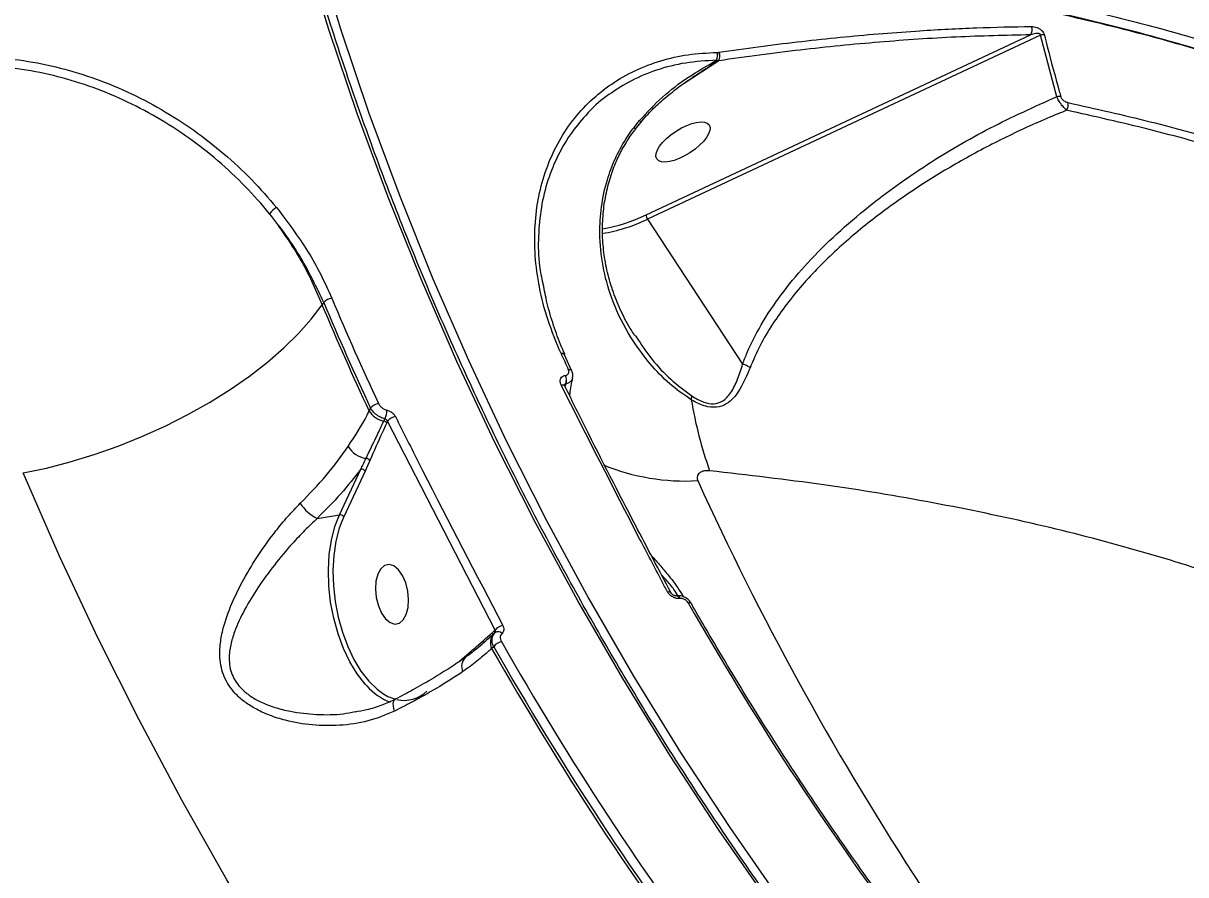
# Model space of a CAD drawing. Header units: millimetres. Extents: x -7245 to 6306, y -6696 to 5973.
# Drawn here: x 1323.2 to 1497, y -1960.6 to -1833.3 of the extents above; entities that cross this region are included whole.
import ezdxf

# ---------------------------------------------------------------- set-up
doc = ezdxf.new("R2010")
doc.units = ezdxf.units.MM
for name, color, linetype in [('DIKOM_ОБЪЕКТ', 7, 'Continuous'), ('DIKOM_РАЗМЕР_ЗОНА', 7, 'Continuous'), ('DIKOM_РАЗМЕР_ОБЪЕКТА', 7, 'Continuous')]:
    doc.layers.add(name, color=color, linetype=linetype)
doc.styles.add('style1', font='arial.ttf', dxfattribs={"width": 0.8})
doc.dimstyles.new('1-50', dxfattribs={"dimtxt": 300, "dimasz": 200, "dimexe": 100, "dimexo": 0, "dimgap": 100, "dimtad": 1, "dimtxsty": 'style1', "dimcen": 200, "dimclrd": 7, "dimclre": 7, "dimclrt": 7, "dimadec": 1, "dimazin": 2, "dimtfac": 1, "dimtmove": 0, "dimatfit": 2, "dimfxl": 0, "dimlwd": 25, "dimlwe": 18, "dimarcsym": 0})

# ---------------------------------------------------------------- blocks, each defined once
blk = doc.blocks.new('*D10')
at = {"layer": 'Defpoints', "color": 0, "transparency": 16777216}
for p in [(-4365.71, 2792.53), (4306.16, 475.6), (4306.16, -5965.27)]:
    blk.add_point(p, dxfattribs=at)
at = {"layer": 'DIKOM_РАЗМЕР_ОБЪЕКТА', "color": 7, "lineweight": 18, "transparency": 16777216}
for p, q in [((-4365.71, 2792.53), (-4365.71, -6065.27)), ((4306.16, 475.6), (4306.16, -6065.27))]:
    blk.add_line(p, q, dxfattribs=at)
at = {"layer": 'DIKOM_РАЗМЕР_ОБЪЕКТА', "color": 7, "lineweight": 25, "transparency": 16777216}
blk.add_line((-4165.71, -5965.27), (4106.16, -5965.27), dxfattribs=at)
at = {"layer": 'DIKOM_РАЗМЕР_ОБЪЕКТА', "color": 7, "transparency": 16777216}
for points in [[(-4165.71, -5931.93), (-4165.71, -5998.6), (-4365.71, -5965.27)], [(4106.16, -5931.93), (4106.16, -5998.6), (4306.16, -5965.27)]]:
    blk.add_solid(points, dxfattribs=at)
at = {"layer": 'DIKOM_РАЗМЕР_ОБЪЕКТА', "color": 7, "transparency": 16777216, "insert": (-85.78, -5712.1), "char_height": 300, "attachment_point": 5, "style": 'style1'}
blk.add_mtext('8650', dxfattribs=at)
blk = doc.blocks.new('*D11')
at = {"layer": 'Defpoints', "color": 0, "transparency": 16777216}
for p in [(-3472.32, 4472.83), (-6199.73, -2928.86), (1850.21, -2928.86)]:
    blk.add_point(p, dxfattribs=at)
at = {"layer": 'DIKOM_РАЗМЕР_ОБЪЕКТА', "color": 7, "lineweight": 18, "transparency": 16777216}
for p, q in [((-3472.32, 4472.83), (-6299.73, 4472.83)), ((1850.21, -2928.86), (-6299.73, -2928.86))]:
    blk.add_line(p, q, dxfattribs=at)
at = {"layer": 'DIKOM_РАЗМЕР_ОБЪЕКТА', "color": 7, "lineweight": 25, "transparency": 16777216}
blk.add_line((-6199.73, 4272.83), (-6199.73, -2728.86), dxfattribs=at)
at = {"layer": 'DIKOM_РАЗМЕР_ОБЪЕКТА', "color": 7, "transparency": 16777216}
for points in [[(-6233.06, 4272.83), (-6166.39, 4272.83), (-6199.73, 4472.83)], [(-6233.06, -2728.86), (-6166.39, -2728.86), (-6199.73, -2928.86)]]:
    blk.add_solid(points, dxfattribs=at)
at = {"layer": 'DIKOM_РАЗМЕР_ОБЪЕКТА', "color": 7, "transparency": 16777216, "insert": (-6452.9, 984.54), "char_height": 300, "attachment_point": 5, "rotation": 90, "style": 'style1'}
blk.add_mtext('7400', dxfattribs=at)
blk = doc.blocks.new('*D12')
at = {"layer": 'Defpoints', "color": 0, "transparency": 16777216}
for p in [(-5865.71, 123.34), (6306.18, -91.92), (6306.18, -6596.14)]:
    blk.add_point(p, dxfattribs=at)
at = {"layer": 'DIKOM_РАЗМЕР_ЗОНА', "color": 7, "lineweight": 18, "transparency": 16777216}
for p, q in [((-5865.71, 123.34), (-5865.71, -6696.14)), ((6306.18, -91.92), (6306.18, -6696.14))]:
    blk.add_line(p, q, dxfattribs=at)
at = {"layer": 'DIKOM_РАЗМЕР_ЗОНА', "color": 7, "lineweight": 25, "transparency": 16777216}
blk.add_line((-5665.71, -6596.14), (6106.18, -6596.14), dxfattribs=at)
at = {"layer": 'DIKOM_РАЗМЕР_ЗОНА', "color": 7, "transparency": 16777216}
for points in [[(-5665.71, -6562.81), (-5665.71, -6629.48), (-5865.71, -6596.14)], [(6106.18, -6562.81), (6106.18, -6629.48), (6306.18, -6596.14)]]:
    blk.add_solid(points, dxfattribs=at)
at = {"layer": 'DIKOM_РАЗМЕР_ЗОНА', "color": 7, "transparency": 16777216, "insert": (-71.19, -6342.97), "char_height": 300, "attachment_point": 5, "style": 'style1'}
blk.add_mtext('12150', dxfattribs=at)
blk = doc.blocks.new('*D13')
at = {"layer": 'Defpoints', "color": 0, "transparency": 16777216}
for p in [(-4231.86, 5972.83), (-6795, -4928.88), (1792.4, -4928.88)]:
    blk.add_point(p, dxfattribs=at)
at = {"layer": 'DIKOM_РАЗМЕР_ЗОНА', "color": 7, "lineweight": 18, "transparency": 16777216}
for p, q in [((-4231.86, 5972.83), (-6895, 5972.83)), ((1792.4, -4928.88), (-6895, -4928.88))]:
    blk.add_line(p, q, dxfattribs=at)
at = {"layer": 'DIKOM_РАЗМЕР_ЗОНА', "color": 7, "lineweight": 25, "transparency": 16777216}
blk.add_line((-6795, 5772.83), (-6795, -4728.88), dxfattribs=at)
at = {"layer": 'DIKOM_РАЗМЕР_ЗОНА', "color": 7, "transparency": 16777216}
for points in [[(-6828.33, 5772.83), (-6761.67, 5772.83), (-6795, 5972.83)], [(-6828.33, -4728.88), (-6761.67, -4728.88), (-6795, -4928.88)]]:
    blk.add_solid(points, dxfattribs=at)
at = {"layer": 'DIKOM_РАЗМЕР_ЗОНА', "color": 7, "transparency": 16777216, "insert": (-7048.17, 972.94), "char_height": 300, "attachment_point": 5, "rotation": 90, "style": 'style1'}
blk.add_mtext('10900', dxfattribs=at)

msp = doc.modelspace()

# ---------------------------------------------------------------- linework, layer by layer
at = {"layer": 'DIKOM_ОБЪЕКТ', "color": 7, "linetype": 'Continuous', "lineweight": 15}
for p, q in [((1416.318, -1861.941), (1473.748, -1835.031)), ((1475.233, -1835.076), (1416.544, -1862.575)), ((1477.681, -1844.281), (1475.233, -1835.076)), ((1426.897, -1837.655), (1427.168, -1837.63)), ((1427.168, -1837.63), (1427.204, -1837.625)), ((1427.173, -1838.906), (1422.014, -1842.304)), ((1427.143, -1838.92), (1426.108, -1839.584)), ((1427.143, -1838.92), (1426.852, -1838.832)), ((1427.173, -1838.906), (1427.143, -1838.92)), ((1414.518, -1848.863), (1415.347, -1847.826)), ((1414.68, -1849.186), (1415.517, -1848.153)), ((1416.544, -1862.575), (1430.744, -1884.246)), ((1368.152, -1875.049), (1367.889, -1875.39)), ((1414.697, -1879.964), (1414.851, -1880.183)), ((1405.196, -1885.212), (1404.111, -1882.84)), ((1404.244, -1885.937), (1404.266, -1885.934)), ((1404.104, -1887.452), (1404.113, -1887.468)), ((1404.301, -1887.204), (1404.159, -1887.545)), ((1404.25, -1887.688), (1404.324, -1887.201)), ((1404.324, -1887.201), (1404.301, -1887.204)), ((1374.923, -1891.262), (1375.136, -1890.812)), ((1377.13, -1892.759), (1377.293, -1892.41)), ((1377.681, -1892.799), (1377.565, -1893.046)), ((1393.743, -1924.022), (1377.681, -1892.799)), ((1375.037, -1898.649), (1374.324, -1900.243)), ((1370.486, -1906.766), (1373.682, -1899.949)), ((1374.324, -1900.243), (1371.128, -1907.061)), ((1367.184, -1907.303), (1370.486, -1906.766)), ((1371.128, -1907.061), (1371.032, -1907.272)), ((1419.995, -1918.383), (1420.003, -1918.397)), ((1420.863, -1918.895), (1420.841, -1918.899)), ((1421.397, -1919.28), (1421.375, -1919.283)), ((1393.686, -1924.073), (1393.743, -1924.022)), ((1393.548, -1926.485), (1393.243, -1926.762)), ((1388.844, -1928.284), (1389.875, -1927.395)), ((1388.341, -1928.744), (1388.844, -1928.284))]:
    msp.add_line(p, q, dxfattribs=at)
at = {"layer": 'DIKOM_ОБЪЕКТ', "color": 7, "linetype": 'Continuous', "lineweight": 15, "flags": 128}
for points in [[(1517.994, -2054.941), (1507.614, -2045.883), (1497.506, -2036.576), (1487.679, -2027.026), (1478.138, -2017.241), (1468.889, -2007.226), (1459.939, -1996.988), (1451.294, -1986.533), (1442.959, -1975.869), (1434.94, -1965.002), (1427.242, -1953.94), (1419.87, -1942.69), (1412.828, -1931.258), (1406.123, -1919.654), (1399.757, -1907.883), (1393.735, -1895.955), (1388.061, -1883.876), (1382.739, -1871.656), (1377.772, -1859.3), (1373.163, -1846.819), (1368.916, -1834.22), (1365.033, -1821.51)], [(1366.805, -1821.49), (1370.677, -1834.161), (1374.911, -1846.723), (1379.506, -1859.166), (1384.458, -1871.484), (1389.764, -1883.669), (1395.421, -1895.711), (1401.425, -1907.603), (1407.772, -1919.338), (1414.457, -1930.908), (1421.478, -1942.305), (1428.828, -1953.521), (1436.502, -1964.551), (1444.498, -1975.384), (1452.807, -1986.017), (1461.426, -1996.44), (1470.349, -2006.647), (1479.57, -2016.632), (1489.082, -2026.388), (1498.88, -2035.909), (1508.957, -2045.188), (1519.307, -2054.219)], [(1415.347, -1847.826), (1415.464, -1847.989), (1415.512, -1848.1), (1415.502, -1848.145)], [(1323.246, -1900.502), (1326.73, -1899.779), (1330.277, -1898.867), (1333.854, -1897.772), (1337.43, -1896.505), (1340.97, -1895.077), (1344.444, -1893.502), (1347.819, -1891.794), (1351.065, -1889.969), (1354.152, -1888.042), (1357.051, -1886.032), (1359.737, -1883.957), (1362.185, -1881.836), (1364.373, -1879.687), (1366.28, -1877.533), (1367.889, -1875.39)], [(1404.111, -1882.84), (1404.096, -1882.813), (1404.042, -1882.756), (1403.964, -1882.714), (1403.864, -1882.687), (1403.745, -1882.676), (1403.611, -1882.682)], [(1404.698, -1885.058), (1404.832, -1885.051), (1404.95, -1885.061), (1405.05, -1885.088), (1405.128, -1885.13), (1405.182, -1885.186), (1405.196, -1885.211)], [(1403.621, -1887.337), (1403.77, -1887.325), (1403.899, -1887.335), (1404.003, -1887.367), (1404.078, -1887.418), (1404.104, -1887.452)], [(1427.904, -2060.218), (1418.499, -2050.006), (1409.372, -2039.586), (1400.529, -2028.963), (1391.974, -2018.144), (1383.713, -2007.134), (1375.749, -1995.939), (1368.087, -1984.567), (1360.732, -1973.022), (1353.687, -1961.312), (1346.956, -1949.442), (1340.543, -1937.42), (1334.451, -1925.251), (1328.684, -1912.943), (1323.246, -1900.502)], [(1374.566, -1932.326), (1374.347, -1932.086), (1373.153, -1930.55), (1372.063, -1928.755), (1371.101, -1926.741), (1370.289, -1924.551), (1369.645, -1922.233), (1369.182, -1919.838), (1368.911, -1917.419), (1368.837, -1915.029), (1368.963, -1912.719), (1369.284, -1910.541), (1369.796, -1908.542), (1370.486, -1906.766)], [(1371.032, -1907.272), (1370.46, -1908.783), (1369.964, -1910.721), (1369.651, -1912.833), (1369.53, -1915.073), (1369.601, -1917.391), (1369.864, -1919.737), (1370.313, -1922.059), (1370.938, -1924.306), (1371.725, -1926.43), (1372.658, -1928.383), (1373.715, -1930.124), (1374.873, -1931.613), (1376.108, -1932.819), (1376.708, -1933.28)], [(1379.917, -1915.853), (1379.311, -1914.989), (1378.627, -1914.423), (1377.921, -1914.199), (1377.25, -1914.337), (1376.668, -1914.825), (1376.223, -1915.622), (1375.95, -1916.666), (1375.871, -1917.87), (1375.994, -1919.139), (1376.308, -1920.368), (1376.787, -1921.458), (1377.393, -1922.321), (1378.076, -1922.887), (1378.783, -1923.111), (1379.453, -1922.973), (1380.035, -1922.486), (1380.481, -1921.688), (1380.754, -1920.645), (1380.832, -1919.44), (1380.709, -1918.172), (1380.396, -1916.943), (1379.917, -1915.853)], [(1419.508, -1918.26), (1419.658, -1918.25), (1419.788, -1918.262), (1419.893, -1918.296), (1419.97, -1918.35), (1419.995, -1918.383)], [(1422.605, -1919.912), (1422.734, -1919.897), (1422.849, -1919.9), (1422.946, -1919.921), (1423.021, -1919.959), (1423.074, -1920.012), (1423.081, -1920.023)], [(1378.714, -1936.118), (1378.608, -1935.716), (1378.549, -1935.343), (1378.54, -1935.012), (1378.58, -1934.733), (1378.669, -1934.516), (1378.804, -1934.369), (1378.844, -1934.343)]]:
    msp.add_lwpolyline(points, dxfattribs=at)
at = {"layer": 'DIKOM_ОБЪЕКТ', "color": 7, "linetype": 'Continuous', "lineweight": 15}
for centre, radius, start, end in [((1472.778, -1834.276), 1.23, 322.10848, 23.85091), ((1475.502, -1836.522), 1.472, 76.61277, 100.51856), ((1425.52, -1838.193), 1.478, 334.37164, 21.33551), ((1426.032, -1838.253), 1.295, 328.99616, 28.75972), ((1426.038, -1838.238), 1.317, 329.49429, 27.73524), ((1477.982, -1845.696), 1.447, 77.91422, 101.99527), ((1478.041, -1845.527), 1.372, 325.10408, 15.67244), ((1362.661, -1863.713), 3.242, 118.54868, 143.17258), ((1405.995, -1840.835), 23.494, 279.20476, 296.06336), ((1417.57, -1861.852), 1.256, 184.02216, 215.14363), ((1405.837, -1840.621), 24.426, 279.24617, 295.99803), ((1811.625, -1688.245), 481.586, 202.86752, 204.93315), ((1369.569, -1876.258), 1.862, 96.61483, 139.53722), ((1811.332, -1688.106), 480.996, 202.87113, 204.92497), ((1811.166, -1688.052), 479.506, 202.87, 204.92566), ((1807.372, -1699.46), 443.388, 204.40804, 204.7456), ((1402.819, -1886.637), 1.587, 339.07181, 26.16462), ((1402.841, -1886.634), 1.587, 339.07181, 26.16462), ((1421.22, -1889.021), 1.926, 343.01678, 0.49861), ((1485.982, -1878.897), 63.821, 189.6389, 199.49042), ((1377.796, -1889.402), 3.423, 212.926, 258.77883), ((1376.601, -1892.003), 1.888, 98.46017, 140.88074), ((1374.34, -1891.027), 3.262, 334.90468, 358.11357), ((1376.995, -1893.436), 0.69, 34.40537, 78.76688), ((1379.207, -1894.015), 1.951, 100.28784, 141.45521), ((1375.218, -1894.313), 4.117, 213.29611, 259.41773), ((1374.467, -1899.067), 0.707, 36.19269, 90.39262), ((1373.761, -1900.624), 0.68, 34.08429, 96.72713), ((1422.156, -1869.593), 32.13, 247.64363, 273.34309), ((1838.684, -1712.644), 455.707, 204.50635, 221.40096), ((1369.786, -1901.82), 6.07, 212.20843, 244.61157), ((1370.565, -1907.441), 0.68, 34.03164, 96.70953), ((1420.828, -1919.48), 0.581, 19.85106, 89.24156), ((1420.846, -1919.481), 0.587, 20.10244, 88.13041), ((1829.781, -1688.184), 468.498, 209.6445, 216.82742), ((1395.056, -1925.899), 2.008, 136.22595, 205.43638), ((1393.319, -1924.232), 0.4, 315.93799, 23.41933), ((1395.249, -1925.136), 1.873, 100.51372, 143.52236), ((1394.199, -1925.03), 0.798, 42.38854, 121.22165), ((1395.123, -1927.626), 1.945, 102.75331, 144.07471), ((1822.874, -1681.792), 494.161, 209.68084, 216.79085), ((1823.018, -1681.609), 493.007, 209.68057, 216.79132), ((1390.531, -1929.386), 1.772, 131.78421, 207.4735), ((1389.433, -1927.554), 0.471, 348.26598, 19.84448), ((1822.858, -1682.065), 494.415, 209.66467, 216.8069), ((1381.275, -1926.424), 8.936, 221.34403, 248.95898), ((1380.697, -1927.812), 6.769, 233.88596, 254.49269), ((1380.153, -1929.631), 4.871, 257.01707, 314.40513)]:
    msp.add_arc(centre, radius, start, end, dxfattribs=at)
msp.add_ellipse((1421.837, -1851.048), major_axis=(3.917, 2.535), ratio=0.4116017, dxfattribs=at)
for points, knots in [([(1558.121, -1836.564), (1558.492, -1833.283), (1559.314, -1826.023), (1559.17, -1814.382), (1558.032, -1801.792), (1555.72, -1788.843), (1552.243, -1775.585), (1547.575, -1762.055), (1541.859, -1748.637), (1535.166, -1735.38), (1527.583, -1722.326), (1518.956, -1709.187), (1509.251, -1696.009), (1498.558, -1682.817), (1490.643, -1674.161), (1486.686, -1669.835)], [0, 0, 0, 0, 0.0639717, 0.141576, 0.2192413, 0.2968462, 0.3767128, 0.456645, 0.5365121, 0.6127135, 0.6889696, 0.7651716, 0.843427, 0.9217429, 1, 1, 1, 1]), ([(846.85, -1993.918), (849.706, -1990.256), (855.428, -1982.921), (865.363, -1971.913), (876.239, -1960.936), (888.104, -1950.038), (900.879, -1939.271), (914.538, -1928.669), (929.074, -1918.254), (944.445, -1908.038), (960.597, -1898.052), (977.453, -1888.34), (994.934, -1878.95), (1012.997, -1869.909), (1031.622, -1861.241), (1050.767, -1852.952), (1070.366, -1845.066), (1090.324, -1837.618), (1110.55, -1830.643), (1130.994, -1824.162), (1151.626, -1818.198), (1172.408, -1812.749), (1193.264, -1807.83), (1214.096, -1803.462), (1234.808, -1799.666), (1255.351, -1796.454), (1275.686, -1793.844), (1295.783, -1791.83), (1315.566, -1790.413), (1334.944, -1789.598), (1353.829, -1789.386), (1370.785, -1789.765), (1385.946, -1790.548), (1394.85, -1791.329), (1399.302, -1791.72)], [0, 0, 0, 0, 0.0315564, 0.0632127, 0.0949193, 0.1266265, 0.1582825, 0.1898394, 0.2213972, 0.2530542, 0.2847621, 0.3164696, 0.348127, 0.3796849, 0.4112648, 0.4429443, 0.4746738, 0.5064041, 0.5380835, 0.5696636, 0.6012948, 0.6330252, 0.6648063, 0.6965874, 0.7283182, 0.7599499, 0.7916593, 0.8234674, 0.8553265, 0.8871861, 0.9189951, 0.9507048, 0.9753523, 1, 1, 1, 1]), ([(804.448, -2076.07), (805.586, -2073.762), (808.675, -2067.496), (814.746, -2057.166), (822.958, -2045.09), (832.38, -2032.962), (842.942, -2020.842), (854.604, -2008.784), (867.338, -1996.828), (881.144, -1984.995), (895.977, -1973.303), (911.783, -1961.786), (928.487, -1950.499), (946.011, -1939.494), (964.309, -1928.808), (983.366, -1918.465), (1003.134, -1908.477), (1023.546, -1898.87), (1044.506, -1889.689), (1065.918, -1880.977), (1087.45, -1872.867), (1109.055, -1865.361), (1130.683, -1858.436), (1152.539, -1852.017), (1174.53, -1846.128), (1196.56, -1840.797), (1218.846, -1835.983), (1241.353, -1831.731), (1264.04, -1828.063), (1286.556, -1825.04), (1308.799, -1822.673), (1330.662, -1820.976), (1352.075, -1819.957), (1372.993, -1819.635), (1393.39, -1819.996), (1413.208, -1821.031), (1432.358, -1822.734), (1450.733, -1825.109), (1467.202, -1827.912), (1477.206, -1830.157), (1481.67, -1831.159)], [0, 0, 0, 0, 0.0156522, 0.0424894, 0.0694117, 0.0963766, 0.1233414, 0.1502636, 0.1771008, 0.2039384, 0.2308601, 0.2578252, 0.2847902, 0.3117123, 0.3385496, 0.3653869, 0.3923087, 0.4192736, 0.4462388, 0.4731609, 0.499998, 0.5258464, 0.5517703, 0.5777323, 0.6036947, 0.6296184, 0.6554666, 0.6823041, 0.7092261, 0.7361911, 0.7631562, 0.7900781, 0.8169154, 0.843753, 0.8706751, 0.8976401, 0.9246051, 0.9515272, 0.9783646, 1, 1, 1, 1]), ([(1364.613, -1821.041), (1363.19, -1821.055), (1358.343, -1821.102), (1349.943, -1821.354), (1339.443, -1821.789), (1328.863, -1822.395), (1318.234, -1823.156), (1307.551, -1824.076), (1296.812, -1825.154), (1286.013, -1826.388), (1275.15, -1827.781), (1264.22, -1829.333), (1253.222, -1831.042), (1242.151, -1832.912), (1231.003, -1834.941), (1219.788, -1837.13), (1208.545, -1839.469), (1197.318, -1841.952), (1186.14, -1844.57), (1175.014, -1847.323), (1163.936, -1850.21), (1152.901, -1853.233), (1141.907, -1856.392), (1130.949, -1859.689), (1120.026, -1863.123), (1109.134, -1866.698), (1098.269, -1870.412), (1087.435, -1874.267), (1076.658, -1878.252), (1065.984, -1882.351), (1055.452, -1886.55), (1045.072, -1890.844), (1034.84, -1895.234), (1024.75, -1899.723), (1014.8, -1904.311), (1004.985, -1909), (995.305, -1913.791), (985.755, -1918.684), (976.335, -1923.683), (967.04, -1928.788), (957.89, -1933.99), (948.921, -1939.268), (940.169, -1944.602), (931.649, -1949.982), (923.358, -1955.411), (915.294, -1960.888), (907.452, -1966.416), (899.83, -1971.997), (892.426, -1977.633), (885.238, -1983.323), (878.264, -1989.072), (871.503, -1994.881), (864.962, -2000.742), (858.664, -2006.636), (852.637, -2012.539), (846.894, -2018.437), (841.438, -2024.329), (836.265, -2030.215), (831.373, -2036.099), (826.76, -2041.982), (822.424, -2047.865), (818.365, -2053.751), (814.582, -2059.64), (811.075, -2065.536), (807.846, -2071.434), (804.902, -2077.32), (802.258, -2083.168), (799.924, -2088.96), (797.901, -2094.69), (796.19, -2100.36), (794.778, -2105.972), (793.704, -2111.525), (793.078, -2115.444), (792.901, -2117.492), (792.88, -2117.729)], [0, 0, 0, 0, 0.00595, 0.0202661, 0.0345859, 0.0488336, 0.0630153, 0.0771474, 0.0912461, 0.1053275, 0.1194076, 0.1334995, 0.1476168, 0.1617757, 0.1759925, 0.1902827, 0.2046049, 0.2188734, 0.2330709, 0.2472146, 0.2613196, 0.2754029, 0.2894801, 0.303566, 0.3176727, 0.3318166, 0.3460133, 0.3602789, 0.3746025, 0.3889008, 0.4031188, 0.4172778, 0.4313939, 0.4454835, 0.4595621, 0.4736463, 0.4877471, 0.5018798, 0.5160612, 0.5303067, 0.5446246, 0.5589408, 0.5731837, 0.587363, 0.601495, 0.6155958, 0.6296807, 0.6437672, 0.6578667, 0.6719932, 0.6861642, 0.7003944, 0.7147006, 0.7290251, 0.7432986, 0.7575035, 0.7716562, 0.785773, 0.7998687, 0.8139605, 0.8280615, 0.8421846, 0.856345, 0.8705592, 0.8848423, 0.8991715, 0.9134693, 0.9276876, 0.9418444, 0.9559555, 0.9700345, 0.9840989, 0.9981624, 1, 1, 1, 1]), ([(1365.033, -1821.51), (1360.964, -1821.585), (1350, -1821.786), (1331.738, -1822.66), (1310.212, -1824.292), (1288.127, -1826.607), (1265.547, -1829.612), (1242.538, -1833.319), (1219.606, -1837.643), (1196.829, -1842.558), (1174.278, -1848.019), (1151.586, -1854.116), (1128.827, -1860.856), (1106.081, -1868.23), (1083.848, -1876.077), (1062.192, -1884.356), (1041.165, -1893.023), (1020.422, -1902.218), (1000.051, -1911.932), (980.132, -1922.142), (961.105, -1932.625), (943.013, -1943.338), (925.88, -1954.233), (909.425, -1965.488), (893.739, -1977.082), (878.893, -1988.977), (865.217, -2000.915), (852.728, -2012.852), (841.42, -2024.747), (831.109, -2036.795), (821.875, -2048.959), (813.777, -2061.199), (807.28, -2072.735), (802.199, -2083.547), (798.318, -2093.637), (795.412, -2103.621), (793.634, -2111.756), (793.187, -2116.494), (793.045, -2118.004)], [0, 0, 0, 0, 0.0168955, 0.0455173, 0.0741612, 0.1027831, 0.1322364, 0.1617137, 0.1911667, 0.2197889, 0.2484327, 0.2770545, 0.3065076, 0.335985, 0.3654381, 0.3940601, 0.4227038, 0.4513258, 0.4807789, 0.5102562, 0.5397095, 0.5683313, 0.5969753, 0.6255971, 0.6550503, 0.6845275, 0.7139808, 0.7426025, 0.7712466, 0.7998683, 0.8293215, 0.8587987, 0.8882519, 0.9131628, 0.9381029, 0.9630434, 0.9882197, 1, 1, 1, 1]), ([(1518.379, -2054.892), (1516.707, -2053.461), (1511.856, -2049.309), (1503.997, -2042.275), (1494.88, -2033.727), (1486, -2024.977), (1477.359, -2016.032), (1468.96, -2006.898), (1460.81, -1997.579), (1452.912, -1988.08), (1445.271, -1978.406), (1437.891, -1968.562), (1430.776, -1958.555), (1423.93, -1948.389), (1417.357, -1938.07), (1411.059, -1927.604), (1405.041, -1916.995), (1399.306, -1906.251), (1393.857, -1895.377), (1388.697, -1884.378), (1383.829, -1873.261), (1379.255, -1862.032), (1374.977, -1850.696), (1371.003, -1839.26), (1367.911, -1829.597), (1366.186, -1823.737), (1365.599, -1821.745)], [0, 0, 0, 0, 0.022819, 0.0662159, 0.1096147, 0.1530121, 0.1964117, 0.2398103, 0.2832099, 0.326609, 0.3700098, 0.4134101, 0.4568109, 0.5002115, 0.5436131, 0.5870149, 0.6304169, 0.6738199, 0.7172223, 0.7606252, 0.8040281, 0.8474312, 0.8908351, 0.9342386, 0.9776425, 1, 1, 1, 1]), ([(1366.16, -1821.145), (1370.176, -1821.128), (1381.077, -1821.08), (1398.426, -1821.564), (1417.993, -1822.771), (1436.896, -1824.659), (1455.06, -1827.203), (1472.385, -1830.403), (1488.851, -1834.229), (1504.261, -1838.777), (1514.373, -1842.115), (1519.054, -1844.097), (1519.221, -1844.168)], [0, 0, 0, 0, 0.0675136, 0.1832624, 0.2993758, 0.415675, 0.531974, 0.6480881, 0.7638363, 0.8795842, 0.9956973, 1, 1, 1, 1]), ([(1585.715, -1888.452), (1585.462, -1888.11), (1582.967, -1884.732), (1577.037, -1878.774), (1567.959, -1870.722), (1557.676, -1863.319), (1546.427, -1856.506), (1533.987, -1850.189), (1520.36, -1844.404), (1505.562, -1839.19), (1490.583, -1834.85), (1475.63, -1831.292), (1460.885, -1828.415), (1445.477, -1826.014), (1429.439, -1824.103), (1412.946, -1822.7), (1396.082, -1821.811), (1380.718, -1821.429), (1370.831, -1821.473), (1366.805, -1821.49)], [0, 0, 0, 0, 0.0077562, 0.0766779, 0.1455434, 0.2124648, 0.2794375, 0.3463588, 0.4152241, 0.4841451, 0.5530108, 0.6112531, 0.669564, 0.7278752, 0.7867387, 0.8456018, 0.9029832, 0.9604944, 1, 1, 1, 1]), ([(1483.064, -1831.492), (1486.209, -1832.278), (1494.681, -1834.397), (1507.742, -1838.362), (1521.97, -1843.523), (1535.323, -1849.335), (1547.736, -1855.793), (1559.123, -1862.898), (1569.286, -1870.475), (1578.038, -1878.553), (1583.476, -1884.164), (1585.685, -1887.228), (1585.754, -1887.324)], [0, 0, 0, 0, 0.0677577, 0.1825378, 0.2974072, 0.4121871, 0.5303021, 0.6485126, 0.7666267, 0.8814068, 0.9962752, 1, 1, 1, 1]), ([(1427.204, -1837.625), (1427.695, -1837.554), (1430.153, -1837.199), (1436.496, -1836.348), (1446.086, -1835.27), (1456.437, -1834.436), (1465.711, -1833.94), (1471.172, -1833.832), (1473.903, -1833.779)], [0, 0, 0, 0, 0.0299878, 0.1499466, 0.3900558, 0.6301658, 0.8150842, 1, 1, 1, 1]), ([(1473.903, -1833.779), (1474.178, -1833.803), (1474.57, -1833.837), (1475.13, -1834.13), (1475.463, -1834.405), (1475.696, -1834.714), (1475.8, -1834.937), (1475.834, -1835.059), (1475.843, -1835.091)], [0, 0, 0, 0, 0.4030606, 0.5734123, 0.7451356, 0.8533865, 0.9618299, 1, 1, 1, 1]), ([(1473.748, -1835.031), (1470.069, -1835.117), (1462.709, -1835.288), (1451.205, -1836.078), (1439.398, -1837.226), (1431.248, -1838.346), (1427.173, -1838.906)], [0, 0, 0, 0, 0.2492671, 0.4985365, 0.7492669, 1, 1, 1, 1]), ([(1475.233, -1835.076), (1475.236, -1835.062), (1475.243, -1835.036), (1475.241, -1834.992), (1475.228, -1834.957), (1475.207, -1834.925), (1475.173, -1834.894), (1475.054, -1834.835), (1474.835, -1834.816), (1474.509, -1834.841), (1474.137, -1834.914), (1473.877, -1834.993), (1473.748, -1835.031)], [0, 0, 0, 0, 0.0254891, 0.0516216, 0.0783028, 0.0865328, 0.1150317, 0.1529514, 0.3029547, 0.4906826, 0.7489421, 1, 1, 1, 1]), ([(1475.843, -1835.091), (1475.984, -1835.653), (1476.691, -1838.466), (1477.511, -1841.529), (1478.213, -1844.024), (1478.285, -1844.281)], [0, 0, 0, 0, 0.1831673, 0.9158846, 1, 1, 1, 1]), ([(1403.611, -1882.682), (1402.923, -1881.025), (1401.545, -1877.711), (1400.301, -1872.802), (1399.666, -1868.047), (1399.641, -1863.503), (1400.195, -1859.145), (1401.342, -1855.043), (1403.037, -1851.25), (1405.251, -1847.825), (1407.966, -1844.833), (1411.118, -1842.307), (1414.639, -1840.294), (1418.48, -1838.846), (1422.556, -1837.902), (1425.451, -1837.737), (1426.897, -1837.655)], [0, 0, 0, 0, 0.0751069, 0.1502152, 0.2212811, 0.2925776, 0.363644, 0.4347679, 0.5061241, 0.5772509, 0.6483391, 0.7196588, 0.7907513, 0.8604304, 0.9303193, 1, 1, 1, 1]), ([(1311.258, -1838.515), (1313.206, -1838.407), (1316.952, -1838.2), (1322.61, -1838.707), (1328.102, -1839.734), (1333.532, -1841.331), (1338.827, -1843.48), (1343.928, -1846.131), (1348.774, -1849.236), (1353.286, -1852.769), (1357.466, -1856.635), (1359.897, -1859.457), (1361.111, -1860.865)], [0, 0, 0, 0, 0.107078, 0.2059709, 0.3051833, 0.4040768, 0.5033343, 0.6029155, 0.702175, 0.8013462, 0.9008344, 1, 1, 1, 1]), ([(1360.065, -1861.77), (1358.877, -1860.388), (1356.496, -1857.621), (1352.402, -1853.827), (1347.985, -1850.362), (1343.241, -1847.314), (1338.248, -1844.713), (1333.065, -1842.604), (1327.75, -1841.036), (1322.377, -1840.028), (1316.84, -1839.528), (1313.175, -1839.731), (1311.27, -1839.836)], [0, 0, 0, 0, 0.0992793, 0.1988719, 0.2981534, 0.3974222, 0.4970079, 0.5962737, 0.6950872, 0.7942219, 0.8930351, 1, 1, 1, 1]), ([(1426.852, -1838.832), (1425.296, -1838.926), (1422.182, -1839.115), (1417.941, -1840.199), (1414.093, -1841.794), (1410.741, -1843.926), (1408.56, -1845.612), (1407.654, -1846.706), (1407.588, -1846.786)], [0, 0, 0, 0, 0.2059022, 0.4117986, 0.6026667, 0.7941439, 0.9850033, 1, 1, 1, 1]), ([(1415.347, -1847.826), (1416.457, -1846.624), (1418.678, -1844.217), (1422.596, -1841.301), (1425.428, -1839.659), (1426.852, -1838.832)], [0, 0, 0, 0, 0.331748, 0.6638384, 1, 1, 1, 1]), ([(1426.108, -1839.584), (1425.72, -1839.83), (1424.408, -1840.664), (1423.124, -1841.539), (1422.22, -1842.156)], [0, 0, 0, 0, 0.2958901, 1, 1, 1, 1]), ([(1415.517, -1848.158), (1415.808, -1847.802), (1416.612, -1846.82), (1418.186, -1845.285), (1420.352, -1843.463), (1422.039, -1842.184), (1423.048, -1841.573), (1423.117, -1841.531)], [0, 0, 0, 0, 0.1345325, 0.3712724, 0.6497409, 0.9760457, 1, 1, 1, 1]), ([(1430.744, -1884.246), (1430.965, -1883.672), (1431.818, -1881.456), (1433.778, -1877.747), (1436.85, -1873.287), (1440.534, -1868.944), (1444.761, -1864.734), (1450.61, -1859.737), (1458.171, -1854.348), (1467.586, -1848.829), (1474.318, -1845.796), (1477.681, -1844.281)], [0, 0, 0, 0, 0.0310734, 0.1198405, 0.2089534, 0.2979332, 0.396827, 0.4957449, 0.6636335, 0.8319717, 1, 1, 1, 1]), ([(1479.167, -1846.312), (1479.027, -1846.188), (1478.745, -1845.94), (1478.29, -1845.367), (1477.913, -1844.776), (1477.752, -1844.431), (1477.681, -1844.281)], [0, 0, 0, 0, 0.2829399, 0.567524, 0.8111354, 1, 1, 1, 1]), ([(1478.285, -1844.281), (1478.305, -1844.338), (1478.346, -1844.455), (1478.474, -1844.643), (1478.656, -1844.826), (1478.967, -1845.04), (1479.202, -1845.109), (1479.363, -1845.156)], [0, 0, 0, 0, 0.1211606, 0.2523254, 0.4116331, 0.5993668, 1, 1, 1, 1]), ([(1479.167, -1846.312), (1478.321, -1846.658), (1475.108, -1847.971), (1469.656, -1850.483), (1462.962, -1854.033), (1456.559, -1857.959), (1450.455, -1862.299), (1444.732, -1867.083), (1439.516, -1872.373), (1435.788, -1877.237), (1433.295, -1881.426), (1432.341, -1883.665), (1431.864, -1884.784)], [0, 0, 0, 0, 0.0419937, 0.1595217, 0.2774937, 0.3953176, 0.5131227, 0.6338794, 0.7545688, 0.8758729, 0.9379491, 1, 1, 1, 1]), ([(1525.197, -1859.877), (1521.678, -1858.554), (1514.642, -1855.906), (1503.361, -1852.362), (1491.602, -1849.111), (1483.312, -1847.245), (1479.167, -1846.312)], [0, 0, 0, 0, 0.2491205, 0.4982441, 0.7491217, 1, 1, 1, 1]), ([(1479.363, -1845.156), (1483.484, -1846.084), (1491.728, -1847.941), (1503.481, -1851.187), (1514.809, -1854.742), (1521.905, -1857.413), (1525.453, -1858.749)], [0, 0, 0, 0, 0.2491192, 0.498241, 0.7491186, 1, 1, 1, 1]), ([(1407.588, -1846.786), (1406.78, -1847.689), (1405.092, -1849.576), (1403.116, -1852.95), (1401.563, -1856.724), (1400.57, -1860.806), (1400.181, -1865.121), (1400.183, -1868.919), (1400.69, -1871.305), (1400.87, -1872.155)], [0, 0, 0, 0, 0.1421911, 0.2969902, 0.4513121, 0.6055999, 0.7603853, 0.9146807, 1, 1, 1, 1]), ([(1423.062, -1889.583), (1421.962, -1888.817), (1419.734, -1887.264), (1416.52, -1883.869), (1413.461, -1879.597), (1411.131, -1874.652), (1409.753, -1869.627), (1409.294, -1865.059), (1409.56, -1860.701), (1410.361, -1856.962), (1411.629, -1853.558), (1413.017, -1850.923), (1414.1, -1849.437), (1414.518, -1848.863)], [0, 0, 0, 0, 0.0889075, 0.1801231, 0.3049761, 0.4334537, 0.5379079, 0.6451606, 0.7294105, 0.8158738, 0.8847831, 0.9555174, 1, 1, 1, 1]), ([(1414.657, -1880), (1414.416, -1879.642), (1413.575, -1878.389), (1412.432, -1876.107), (1411.256, -1873.188), (1410.425, -1870.221), (1409.917, -1867.246), (1409.748, -1864.306), (1409.892, -1861.434), (1410.324, -1858.675), (1411.024, -1856.065), (1411.926, -1853.721), (1413.022, -1851.61), (1413.942, -1850.131), (1414.569, -1849.38), (1414.706, -1849.215)], [0, 0, 0, 0, 0.0404064, 0.1413048, 0.2397036, 0.3357298, 0.4289585, 0.5196871, 0.6065132, 0.6904556, 0.7706622, 0.8469764, 0.9119861, 0.980758, 1, 1, 1, 1]), ([(1414.518, -1848.863), (1414.532, -1848.88), (1414.617, -1848.985), (1414.707, -1849.122), (1414.668, -1849.157), (1414.651, -1849.171)], [0, 0, 0, 0, 0.1018695, 0.6323083, 1, 1, 1, 1]), ([(1360.065, -1861.77), (1361.612, -1863.925), (1363.955, -1867.189), (1366.392, -1871.812), (1367.39, -1874.197), (1367.889, -1875.39)], [0, 0, 0, 0, 0.4927831, 0.7463862, 1, 1, 1, 1]), ([(1368.152, -1875.049), (1367.085, -1872.795), (1365.469, -1869.382), (1362.575, -1864.981), (1360.902, -1862.84), (1360.065, -1861.77)], [0, 0, 0, 0, 0.4928038, 0.7464018, 1, 1, 1, 1]), ([(1361.111, -1860.865), (1362.73, -1863.01), (1365.181, -1866.258), (1367.756, -1870.855), (1368.821, -1873.224), (1369.354, -1874.408)], [0, 0, 0, 0, 0.4927781, 0.7463882, 1, 1, 1, 1]), ([(1404.209, -1882.816), (1403.979, -1882.316), (1403.256, -1880.736), (1402.325, -1878.043), (1401.422, -1874.913), (1401.062, -1872.892), (1400.894, -1871.956)], [0, 0, 0, 0, 0.1388034, 0.4377513, 0.7396059, 1, 1, 1, 1]), ([(1414.851, -1880.183), (1415.608, -1881.324), (1417.113, -1883.593), (1419.921, -1886.608), (1422.072, -1888.206), (1423.146, -1889.004)], [0, 0, 0, 0, 0.3360373, 0.6684948, 1, 1, 1, 1]), ([(1431.864, -1884.784), (1431.39, -1885.905), (1430.729, -1887.471), (1429.582, -1889.115), (1428.602, -1890.098), (1427.269, -1890.758), (1425.401, -1890.715), (1423.961, -1890.103), (1423.157, -1889.638), (1423.062, -1889.583)], [0, 0, 0, 0, 0.286518, 0.4002687, 0.5163042, 0.6574603, 0.7993851, 0.9763356, 1, 1, 1, 1]), ([(1423.146, -1889.004), (1423.749, -1889.358), (1424.836, -1889.997), (1426.468, -1890.287), (1427.919, -1889.822), (1429.087, -1888.493), (1430.025, -1886.545), (1430.522, -1885.052), (1430.751, -1884.253), (1430.751, -1884.252)], [0, 0, 0, 0, 0.1595632, 0.2875326, 0.4150398, 0.593463, 0.7961953, 0.9997163, 1, 1, 1, 1]), ([(1430.751, -1884.252), (1430.75, -1884.251), (1430.748, -1884.25), (1430.746, -1884.249), (1430.745, -1884.247), (1430.744, -1884.246)], [0, 0, 0, 0, 0.3402755, 0.7993165, 1, 1, 1, 1]), ([(1431.864, -1884.784), (1431.837, -1884.766), (1431.68, -1884.656), (1431.322, -1884.448), (1430.953, -1884.321), (1430.751, -1884.252)], [0, 0, 0, 0, 0.0844272, 0.4973229, 1, 1, 1, 1]), ([(1403.621, -1887.337), (1403.565, -1887.195), (1403.454, -1886.911), (1403.485, -1886.509), (1403.665, -1886.187), (1403.941, -1885.999), (1404.159, -1885.954), (1404.244, -1885.937)], [0, 0, 0, 0, 0.2182994, 0.4367175, 0.6529871, 0.8657407, 1, 1, 1, 1]), ([(1404.266, -1885.934), (1404.28, -1885.932), (1404.384, -1885.917), (1404.557, -1885.85), (1404.701, -1885.701), (1404.778, -1885.51), (1404.789, -1885.299), (1404.726, -1885.132), (1404.698, -1885.058)], [0, 0, 0, 0, 0.0339385, 0.2522702, 0.4705926, 0.598082, 0.8195396, 1, 1, 1, 1]), ([(1405.325, -1886.287), (1405.325, -1886.306), (1405.325, -1886.422), (1405.193, -1886.667), (1404.922, -1886.984), (1404.564, -1887.147), (1404.352, -1887.195), (1404.324, -1887.201)], [0, 0, 0, 0, 0.0411591, 0.2468411, 0.5979152, 0.9460163, 1, 1, 1, 1]), ([(1404.928, -1889.051), (1404.936, -1888.932), (1404.994, -1888.052), (1405.197, -1887.108), (1405.373, -1886.291)], [0, 0, 0, 0, 0.1343792, 1, 1, 1, 1]), ([(1405.318, -1886.305), (1405.342, -1886.153), (1405.395, -1885.812), (1405.315, -1885.429), (1405.201, -1885.238), (1405.187, -1885.214)], [0, 0, 0, 0, 0.4148886, 0.9282974, 1, 1, 1, 1]), ([(1419.508, -1918.26), (1419.231, -1917.734), (1417.841, -1915.103), (1412.483, -1904.894), (1407.51, -1895.041), (1403.621, -1887.337)], [0, 0, 0, 0, 0.0517077, 0.2585509, 1, 1, 1, 1]), ([(1404.163, -1887.552), (1404.139, -1887.511), (1404.087, -1887.427), (1404.072, -1887.348), (1404.072, -1887.349), (1404.072, -1887.349)], [0, 0, 0, 0, 0.3417956, 0.7095276, 1, 1, 1, 1]), ([(1404.301, -1887.204), (1404.274, -1887.209), (1404.204, -1887.221), (1404.119, -1887.276), (1404.088, -1887.344), (1404.077, -1887.369)], [0, 0, 0, 0, 0.2853131, 0.7384517, 1, 1, 1, 1]), ([(1420.017, -1918.373), (1418.247, -1915.026), (1413.94, -1906.882), (1408.649, -1896.558), (1405.164, -1889.531), (1404.128, -1887.442)], [0, 0, 0, 0, 0.3289395, 0.8004727, 1, 1, 1, 1]), ([(1371.777, -1896.573), (1372.81, -1895.013), (1373.982, -1893.245), (1374.824, -1891.471), (1374.923, -1891.262)], [0, 0, 0, 0, 0.8821395, 1, 1, 1, 1]), ([(1377.293, -1892.41), (1377.194, -1892.385), (1376.83, -1892.293), (1376.217, -1891.998), (1375.546, -1891.466), (1375.273, -1891.03), (1375.136, -1890.812)], [0, 0, 0, 0, 0.1105669, 0.4062845, 0.703541, 1, 1, 1, 1]), ([(1376.323, -1890.136), (1376.402, -1890.272), (1376.56, -1890.546), (1376.956, -1890.878), (1377.322, -1891.061), (1377.54, -1891.119), (1377.6, -1891.134)], [0, 0, 0, 0, 0.2967789, 0.5940825, 0.8894355, 1, 1, 1, 1]), ([(1377.6, -1891.134), (1377.644, -1891.146), (1377.848, -1891.197), (1378.203, -1891.365), (1378.608, -1891.689), (1378.775, -1891.96), (1378.858, -1892.095)], [0, 0, 0, 0, 0.0855384, 0.3893285, 0.6947396, 1, 1, 1, 1]), ([(1374.462, -1898.36), (1374.572, -1898.127), (1375.126, -1896.965), (1376.027, -1895.097), (1376.791, -1893.477), (1377.13, -1892.759)], [0, 0, 0, 0, 0.1222673, 0.6114052, 1, 1, 1, 1]), ([(1377.565, -1893.046), (1377.338, -1893.534), (1376.478, -1895.375), (1375.648, -1897.262), (1375.037, -1898.649)], [0, 0, 0, 0, 0.2647056, 1, 1, 1, 1]), ([(1377.681, -1892.799), (1377.658, -1892.744), (1377.613, -1892.635), (1377.489, -1892.504), (1377.375, -1892.436), (1377.308, -1892.415), (1377.293, -1892.41)], [0, 0, 0, 0, 0.3136662, 0.6197912, 0.9169815, 1, 1, 1, 1]), ([(1378.858, -1892.095), (1379.129, -1892.634), (1380.48, -1895.326), (1385.778, -1905.81), (1390.895, -1915.61), (1394.907, -1923.294)], [0, 0, 0, 0, 0.0512232, 0.2561299, 1, 1, 1, 1]), ([(1364.651, -1905.055), (1365.982, -1903.682), (1368.675, -1900.904), (1370.735, -1898.028), (1371.777, -1896.573)], [0, 0, 0, 0, 0.4942295, 1, 1, 1, 1]), ([(1373.682, -1899.949), (1373.797, -1899.721), (1374.063, -1899.197), (1374.318, -1898.662), (1374.462, -1898.36)], [0, 0, 0, 0, 0.4352923, 1, 1, 1, 1]), ([(1373.682, -1899.949), (1372.719, -1901.185), (1370.779, -1903.677), (1368.389, -1906.088), (1367.184, -1907.303)], [0, 0, 0, 0, 0.4960444, 1, 1, 1, 1]), ([(1425.818, -1900.191), (1425.612, -1900.18), (1425.184, -1900.158), (1424.67, -1900.285), (1424.292, -1900.506), (1424.047, -1900.784), (1423.936, -1901.095), (1423.933, -1901.404), (1423.998, -1901.583), (1424.029, -1901.668)], [0, 0, 0, 0, 0.1943714, 0.4036854, 0.5538892, 0.691011, 0.8350437, 0.9219739, 1, 1, 1, 1]), ([(1585.836, -1976.976), (1584.545, -1974.575), (1581.614, -1969.127), (1575.665, -1961.286), (1568.366, -1953.377), (1560.119, -1946.061), (1550.757, -1939.113), (1540.257, -1932.579), (1528.636, -1926.494), (1516.228, -1921.023), (1503.12, -1916.165), (1489.407, -1911.899), (1474.797, -1908.126), (1459.289, -1904.891), (1442.971, -1902.167), (1431.534, -1900.849), (1425.818, -1900.191)], [0, 0, 0, 0, 0.0600792, 0.1363198, 0.2079258, 0.2795879, 0.3511949, 0.4248883, 0.4986414, 0.5723365, 0.642648, 0.7130097, 0.7833216, 0.8555295, 0.9277912, 1, 1, 1, 1]), ([(1378.714, -1936.118), (1377.414, -1936.659), (1374.811, -1937.742), (1370.614, -1938.322), (1366.45, -1938.281), (1362.93, -1937.685), (1360.042, -1936.779), (1357.958, -1935.82), (1356.215, -1934.69), (1354.542, -1933.195), (1353.114, -1931.018), (1352.552, -1928.39), (1352.652, -1925.943), (1353.197, -1923.221), (1354.34, -1920.014), (1356.181, -1916.328), (1358.4, -1912.671), (1360.664, -1909.546), (1362.768, -1906.994), (1364.023, -1905.701), (1364.651, -1905.055)], [0, 0, 0, 0, 0.0754487, 0.1510273, 0.2213859, 0.2917221, 0.3346576, 0.3775424, 0.4104274, 0.4432582, 0.4962461, 0.5490767, 0.5889905, 0.6289758, 0.6969455, 0.7650065, 0.8363521, 0.9076304, 0.9538292, 1, 1, 1, 1]), ([(1367.184, -1907.303), (1366.55, -1907.898), (1365.273, -1909.097), (1363.108, -1911.425), (1360.724, -1914.276), (1358.335, -1917.565), (1356.286, -1920.9), (1354.927, -1923.759), (1354.188, -1926.217), (1353.909, -1928.377), (1354.285, -1930.725), (1355.59, -1932.628), (1357.16, -1933.89), (1358.832, -1934.83), (1360.852, -1935.603), (1363.663, -1936.305), (1367.102, -1936.671), (1370.373, -1936.674), (1372.247, -1936.303), (1372.824, -1936.188)], [0, 0, 0, 0, 0.0534385, 0.1077061, 0.1901138, 0.2744401, 0.351856, 0.4308937, 0.4745702, 0.5192607, 0.5755307, 0.6315142, 0.6667111, 0.7029923, 0.7510653, 0.7999499, 0.8807759, 0.9632595, 1, 1, 1, 1]), ([(1417.102, -1912.837), (1417.572, -1913.367), (1418.489, -1914.399), (1419.823, -1916.022), (1421.03, -1917.57), (1421.63, -1918.589), (1421.898, -1919.047)], [0, 0, 0, 0, 0.2728792, 0.5317051, 0.7900848, 1, 1, 1, 1]), ([(1421.098, -1918.903), (1420.902, -1918.583), (1420.394, -1917.753), (1419.501, -1916.7), (1418.863, -1916.003), (1418.643, -1915.763)], [0, 0, 0, 0, 0.2913131, 0.7558666, 1, 1, 1, 1]), ([(1421.375, -1919.283), (1421.286, -1919.29), (1421.055, -1919.309), (1420.636, -1919.22), (1420.176, -1918.995), (1419.766, -1918.664), (1419.594, -1918.395), (1419.508, -1918.26)], [0, 0, 0, 0, 0.1342363, 0.346889, 0.5632107, 0.7816237, 1, 1, 1, 1]), ([(1420.836, -1918.898), (1420.823, -1918.9), (1420.795, -1918.904), (1420.688, -1918.893), (1420.544, -1918.852), (1420.376, -1918.773), (1420.213, -1918.656), (1420.076, -1918.517), (1420.028, -1918.437), (1420.003, -1918.396)], [0, 0, 0, 0, 0.1161789, 0.2447124, 0.3754274, 0.5250874, 0.6775686, 0.8374585, 1, 1, 1, 1]), ([(1423.071, -1920.027), (1422.954, -1919.851), (1422.7, -1919.467), (1422.072, -1919.058), (1421.418, -1918.844), (1421.018, -1918.901), (1420.869, -1918.922)], [0, 0, 0, 0, 0.2415382, 0.5265178, 0.8229632, 1, 1, 1, 1]), ([(1422.605, -1919.912), (1422.604, -1919.91), (1422.556, -1919.822), (1422.425, -1919.656), (1422.199, -1919.476), (1421.942, -1919.343), (1421.673, -1919.264), (1421.486, -1919.275), (1421.397, -1919.28)], [0, 0, 0, 0, 0.004383, 0.219839, 0.4355949, 0.5683386, 0.7938241, 1, 1, 1, 1]), ([(1455.213, -1969.059), (1453.946, -1967.352), (1450.269, -1962.397), (1444.385, -1954.07), (1437.651, -1944.03), (1431.197, -1933.833), (1426.389, -1925.804), (1423.739, -1921.173), (1423.081, -1920.024)], [0, 0, 0, 0, 0.1082643, 0.314197, 0.5201302, 0.7260632, 0.932, 1, 1, 1, 1]), ([(1393.364, -1924.728), (1393.092, -1924.974), (1392.319, -1925.675), (1391.001, -1926.857), (1389.861, -1927.684), (1389.343, -1928.059)], [0, 0, 0, 0, 0.2282131, 0.649351, 1, 1, 1, 1]), ([(1389.875, -1927.395), (1390.249, -1927.083), (1391.532, -1926.013), (1392.793, -1924.878), (1393.686, -1924.073)], [0, 0, 0, 0, 0.2911757, 1, 1, 1, 1]), ([(1393.606, -1924.511), (1393.457, -1924.646), (1392.711, -1925.322), (1391.8, -1926.144), (1391.002, -1926.804), (1390.838, -1926.94)], [0, 0, 0, 0, 0.1655774, 0.8281236, 1, 1, 1, 1]), ([(1393.548, -1926.485), (1393.509, -1926.399), (1393.363, -1926.079), (1393.263, -1925.51), (1393.372, -1924.837), (1393.647, -1924.511), (1393.786, -1924.347)], [0, 0, 0, 0, 0.1091753, 0.4078921, 0.7030405, 1, 1, 1, 1]), ([(1393.786, -1924.347), (1393.757, -1924.374), (1393.697, -1924.428), (1393.637, -1924.483), (1393.606, -1924.511)], [0, 0, 0, 0, 0.4874087, 1, 1, 1, 1]), ([(1393.786, -1924.347), (1393.808, -1924.319), (1393.853, -1924.26), (1393.841, -1924.155), (1393.793, -1924.075), (1393.752, -1924.031), (1393.743, -1924.022)], [0, 0, 0, 0, 0.286415, 0.5896473, 0.9137557, 1, 1, 1, 1]), ([(1394.789, -1924.492), (1394.708, -1924.588), (1394.547, -1924.78), (1394.497, -1925.169), (1394.572, -1925.496), (1394.668, -1925.68), (1394.694, -1925.729)], [0, 0, 0, 0, 0.2955453, 0.5902764, 0.8899565, 1, 1, 1, 1]), ([(1394.907, -1923.294), (1394.925, -1923.329), (1395.01, -1923.5), (1395.082, -1923.813), (1395.031, -1924.203), (1394.87, -1924.395), (1394.789, -1924.492)], [0, 0, 0, 0, 0.0810232, 0.390974, 0.6951393, 1, 1, 1, 1]), ([(1389.328, -1928.067), (1389.224, -1928.143), (1388.437, -1928.719), (1386.74, -1929.825), (1384.234, -1931.375), (1381.596, -1932.888), (1379.728, -1933.868), (1378.838, -1934.335)], [0, 0, 0, 0, 0.0369133, 0.2806865, 0.5268972, 0.774725, 1, 1, 1, 1]), ([(1393.243, -1926.762), (1393.107, -1926.88), (1392.417, -1927.48), (1391.074, -1928.653), (1389.665, -1929.686), (1388.958, -1930.204)], [0, 0, 0, 0, 0.1089064, 0.5528001, 1, 1, 1, 1]), ([(1388.958, -1930.204), (1387.668, -1931.044), (1385.307, -1932.581), (1381.757, -1934.566), (1379.561, -1935.686), (1378.714, -1936.118)], [0, 0, 0, 0, 0.4251274, 0.7780894, 1, 1, 1, 1]), ([(1378.849, -1934.349), (1378.185, -1934.662), (1376.81, -1935.309), (1374.779, -1935.929), (1373.407, -1936.153), (1372.834, -1936.247)], [0, 0, 0, 0, 0.3522487, 0.7294927, 1, 1, 1, 1])]:
    msp.add_open_spline(points, degree=3, knots=knots, dxfattribs=at)

# ---------------------------------------------------------------- dimensions: what is measured, and where the dimension line sits
at = {"layer": 'DIKOM_РАЗМЕР_ЗОНА'}
dim = msp.add_linear_dim(base=(-6795.001, -4928.879), p1=(-4231.865, 5972.834), p2=(1792.398, -4928.879), angle=90, text='10900', dimstyle='1-50', dxfattribs=at)
dim.commit()
dim.dimension.update_dxf_attribs({"geometry": '*D13', "text_midpoint": (-6795.001, 972.936), "dimtype": 160})
dim = msp.add_linear_dim(base=(6306.184, -6596.144), p1=(-5865.714, 123.344), p2=(6306.184, -91.922), text='12150', dimstyle='1-50', dxfattribs=at)
dim.commit()
dim.dimension.update_dxf_attribs({"geometry": '*D12', "text_midpoint": (-71.192, -6596.144), "dimtype": 160})
at = {"layer": 'DIKOM_РАЗМЕР_ОБЪЕКТА'}
dim = msp.add_linear_dim(base=(-6199.728, -2928.864), p1=(-3472.315, 4472.834), p2=(1850.213, -2928.864), angle=90, text='7400', dimstyle='1-50', dxfattribs=at)
dim.commit()
dim.dimension.update_dxf_attribs({"geometry": '*D11', "text_midpoint": (-6199.728, 984.539), "dimtype": 160})
dim = msp.add_linear_dim(base=(4306.158, -5965.268), p1=(-4365.714, 2792.532), p2=(4306.158, 475.605), text='8650', dimstyle='1-50', dxfattribs=at)
dim.commit()
dim.dimension.update_dxf_attribs({"geometry": '*D10', "text_midpoint": (-85.784, -5965.268), "dimtype": 160})

doc.saveas('drawing.dxf')
